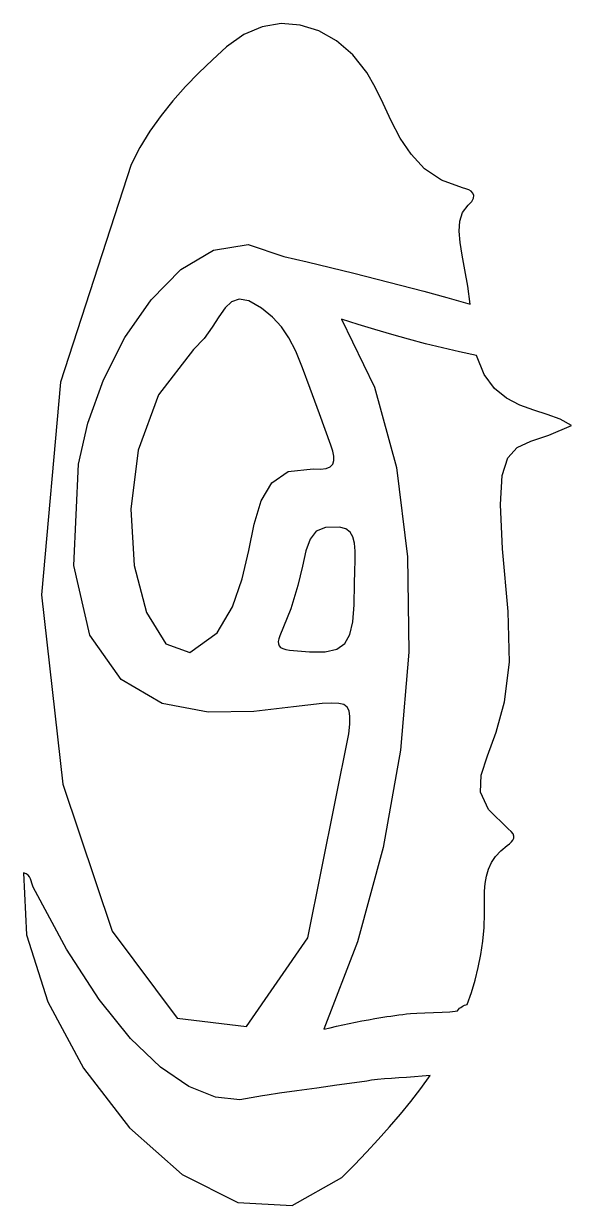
# Model space of a CAD drawing. Header units: millimetres. Extents: x -75.6 to -24.8, y -105.5 to -55.4.
# Drawn here: x -72.059 to -70.511, y -86.764 to -83.424 of the extents above; entities that cross this region are included whole.
import ezdxf

# ---------------------------------------------------------------- set-up
doc = ezdxf.new("R2010")
doc.units = ezdxf.units.MM
doc.header["$MEASUREMENT"] = 0
doc.layers.add('Layer 1', color=7, linetype='Continuous')

msp = doc.modelspace()

# ---------------------------------------------------------------- linework, layer by layer
at = {"layer": 'Layer 1'}
for points, knots in [([(-71.7554, -83.822), (-71.7554, -83.822), (-71.7303, -83.7737), (-71.7303, -83.7737), (-71.7303, -83.7737), (-71.7303, -83.7737), (-71.702, -83.7277), (-71.702, -83.7277), (-71.702, -83.7277), (-71.702, -83.7277), (-71.6708, -83.6839), (-71.6708, -83.6839), (-71.6708, -83.6839), (-71.6708, -83.6839), (-71.6372, -83.642), (-71.6372, -83.642), (-71.6372, -83.642), (-71.6372, -83.642), (-71.6015, -83.6019), (-71.6015, -83.6019), (-71.6015, -83.6019), (-71.6015, -83.6019), (-71.5641, -83.5632), (-71.5641, -83.5632), (-71.5641, -83.5632), (-71.5641, -83.5632), (-71.5255, -83.526), (-71.5255, -83.526), (-71.5255, -83.526), (-71.5255, -83.526), (-71.4861, -83.4898), (-71.4861, -83.4898), (-71.4861, -83.4898), (-71.4861, -83.4898), (-71.4369, -83.4544), (-71.4369, -83.4544), (-71.4369, -83.4544), (-71.4369, -83.4544), (-71.3848, -83.4326), (-71.3848, -83.4326), (-71.3848, -83.4326), (-71.3848, -83.4326), (-71.3311, -83.4239), (-71.3311, -83.4239), (-71.3311, -83.4239), (-71.3311, -83.4239), (-71.2772, -83.428), (-71.2772, -83.428), (-71.2772, -83.428), (-71.2772, -83.428), (-71.2246, -83.4442), (-71.2246, -83.4442), (-71.2246, -83.4442), (-71.2246, -83.4442), (-71.1747, -83.4723), (-71.1747, -83.4723), (-71.1747, -83.4723), (-71.1747, -83.4723), (-71.1289, -83.5117), (-71.1289, -83.5117), (-71.1289, -83.5117), (-71.1289, -83.5117), (-71.0886, -83.562), (-71.0886, -83.562), (-71.0886, -83.562), (-71.0886, -83.562), (-71.065, -83.6032), (-71.065, -83.6032), (-71.065, -83.6032), (-71.065, -83.6032), (-71.0431, -83.6496), (-71.0431, -83.6496), (-71.0431, -83.6496), (-71.0431, -83.6496), (-71.0204, -83.6985), (-71.0204, -83.6985), (-71.0204, -83.6985), (-71.0204, -83.6985), (-70.9948, -83.7473), (-70.9948, -83.7473), (-70.9948, -83.7473), (-70.9948, -83.7473), (-70.9641, -83.7933), (-70.9641, -83.7933), (-70.9641, -83.7933), (-70.9641, -83.7933), (-70.926, -83.8339), (-70.926, -83.8339), (-70.926, -83.8339), (-70.926, -83.8339), (-70.8782, -83.8663), (-70.8782, -83.8663), (-70.8782, -83.8663), (-70.8782, -83.8663), (-70.8184, -83.888), (-70.8184, -83.888), (-70.8184, -83.888), (-70.8184, -83.888), (-70.8095, -83.8904), (-70.8095, -83.8904), (-70.8095, -83.8904), (-70.8095, -83.8904), (-70.8011, -83.8937), (-70.8011, -83.8937), (-70.8011, -83.8937), (-70.8011, -83.8937), (-70.7941, -83.8978), (-70.7941, -83.8978), (-70.7941, -83.8978), (-70.7941, -83.8978), (-70.789, -83.903), (-70.789, -83.903), (-70.789, -83.903), (-70.789, -83.903), (-70.7865, -83.9094), (-70.7865, -83.9094), (-70.7865, -83.9094), (-70.7865, -83.9094), (-70.7875, -83.9171), (-70.7875, -83.9171), (-70.7875, -83.9171), (-70.7875, -83.9171), (-70.7924, -83.9263), (-70.7924, -83.9263), (-70.7924, -83.9263), (-70.7924, -83.9263), (-70.8021, -83.9371), (-70.8021, -83.9371), (-70.8021, -83.9371), (-70.8021, -83.9371), (-70.8181, -83.9578), (-70.8181, -83.9578), (-70.8181, -83.9578), (-70.8181, -83.9578), (-70.8263, -83.9821), (-70.8263, -83.9821), (-70.8263, -83.9821), (-70.8263, -83.9821), (-70.8283, -84.0102), (-70.8283, -84.0102), (-70.8283, -84.0102), (-70.8283, -84.0102), (-70.8255, -84.0423), (-70.8255, -84.0423), (-70.8255, -84.0423), (-70.8255, -84.0423), (-70.8195, -84.0787), (-70.8195, -84.0787), (-70.8195, -84.0787), (-70.8195, -84.0787), (-70.8118, -84.1197), (-70.8118, -84.1197), (-70.8118, -84.1197), (-70.8118, -84.1197), (-70.8039, -84.1655), (-70.8039, -84.1655), (-70.8039, -84.1655), (-70.8039, -84.1655), (-70.7971, -84.2164), (-70.7971, -84.2164), (-70.7971, -84.2164), (-70.7971, -84.2164), (-70.8626, -84.1981), (-70.8626, -84.1981), (-70.8626, -84.1981), (-70.8626, -84.1981), (-70.9281, -84.1802), (-70.9281, -84.1802), (-70.9281, -84.1802), (-70.9281, -84.1802), (-70.9938, -84.1628), (-70.9938, -84.1628), (-70.9938, -84.1628), (-70.9938, -84.1628), (-71.0595, -84.1458), (-71.0595, -84.1458), (-71.0595, -84.1458), (-71.0595, -84.1458), (-71.1254, -84.1292), (-71.1254, -84.1292), (-71.1254, -84.1292), (-71.1254, -84.1292), (-71.1914, -84.113), (-71.1914, -84.113), (-71.1914, -84.113), (-71.1914, -84.113), (-71.2574, -84.0972), (-71.2574, -84.0972), (-71.2574, -84.0972), (-71.2574, -84.0972), (-71.3236, -84.0817), (-71.3236, -84.0817), (-71.3236, -84.0817), (-71.3236, -84.0817), (-71.4242, -84.0486), (-71.4242, -84.0486), (-71.4242, -84.0486), (-71.4242, -84.0486), (-71.5221, -84.0641), (-71.5221, -84.0641), (-71.5221, -84.0641), (-71.5221, -84.0641), (-71.6146, -84.1191), (-71.6146, -84.1191), (-71.6146, -84.1191), (-71.6146, -84.1191), (-71.6991, -84.2045), (-71.6991, -84.2045), (-71.6991, -84.2045), (-71.6991, -84.2045), (-71.773, -84.3113), (-71.773, -84.3113), (-71.773, -84.3113), (-71.773, -84.3113), (-71.8335, -84.4304), (-71.8335, -84.4304), (-71.8335, -84.4304), (-71.8335, -84.4304), (-71.878, -84.5528), (-71.878, -84.5528), (-71.878, -84.5528), (-71.878, -84.5528), (-71.9038, -84.6694), (-71.9038, -84.6694), (-71.9038, -84.6694), (-71.9038, -84.6694), (-71.9171, -84.9551), (-71.9171, -84.9551), (-71.9171, -84.9551), (-71.9171, -84.9551), (-71.8721, -85.1527), (-71.8721, -85.1527), (-71.8721, -85.1527), (-71.8721, -85.1527), (-71.7839, -85.2776), (-71.7839, -85.2776), (-71.7839, -85.2776), (-71.7839, -85.2776), (-71.6673, -85.345), (-71.6673, -85.345), (-71.6673, -85.345), (-71.6673, -85.345), (-71.5373, -85.3702), (-71.5373, -85.3702), (-71.5373, -85.3702), (-71.5373, -85.3702), (-71.4086, -85.3684), (-71.4086, -85.3684), (-71.4086, -85.3684), (-71.4086, -85.3684), (-71.2962, -85.3549), (-71.2962, -85.3549), (-71.2962, -85.3549), (-71.2962, -85.3549), (-71.215, -85.345), (-71.215, -85.345), (-71.215, -85.345), (-71.215, -85.345), (-71.1885, -85.3442), (-71.1885, -85.3442), (-71.1885, -85.3442), (-71.1885, -85.3442), (-71.1684, -85.3452), (-71.1684, -85.3452), (-71.1684, -85.3452), (-71.1684, -85.3452), (-71.1539, -85.3487), (-71.1539, -85.3487), (-71.1539, -85.3487), (-71.1539, -85.3487), (-71.1443, -85.3556), (-71.1443, -85.3556), (-71.1443, -85.3556), (-71.1443, -85.3556), (-71.1388, -85.3665), (-71.1388, -85.3665), (-71.1388, -85.3665), (-71.1388, -85.3665), (-71.1366, -85.3822), (-71.1366, -85.3822), (-71.1366, -85.3822), (-71.1366, -85.3822), (-71.1372, -85.4035), (-71.1372, -85.4035), (-71.1372, -85.4035), (-71.1372, -85.4035), (-71.1396, -85.431), (-71.1396, -85.431), (-71.1396, -85.431), (-71.1396, -85.431), (-71.2561, -86.0077), (-71.2561, -86.0077), (-71.2561, -86.0077), (-71.2561, -86.0077), (-71.4292, -86.2583), (-71.4292, -86.2583), (-71.4292, -86.2583), (-71.4292, -86.2583), (-71.6248, -86.2348), (-71.6248, -86.2348), (-71.6248, -86.2348), (-71.6248, -86.2348), (-71.8092, -85.9891), (-71.8092, -85.9891), (-71.8092, -85.9891), (-71.8092, -85.9891), (-71.9483, -85.5731), (-71.9483, -85.5731), (-71.9483, -85.5731), (-71.9483, -85.5731), (-72.0084, -85.0386), (-72.0084, -85.0386), (-72.0084, -85.0386), (-72.0084, -85.0386), (-71.9554, -84.4376), (-71.9554, -84.4376), (-71.9554, -84.4376), (-71.9554, -84.4376), (-71.7554, -83.822), (-71.7554, -83.822), (-71.7554, -83.822), (-71.7554, -83.822), (-71.7554, -83.822), (-71.7554, -83.822)], [0, 0, 0, 0, 0.012195, 0.012195, 0.012195, 0.012195, 0.02439, 0.02439, 0.02439, 0.02439, 0.036585, 0.036585, 0.036585, 0.036585, 0.04878, 0.04878, 0.04878, 0.04878, 0.060976, 0.060976, 0.060976, 0.060976, 0.073171, 0.073171, 0.073171, 0.073171, 0.085366, 0.085366, 0.085366, 0.085366, 0.097561, 0.097561, 0.097561, 0.097561, 0.109756, 0.109756, 0.109756, 0.109756, 0.121951, 0.121951, 0.121951, 0.121951, 0.134146, 0.134146, 0.134146, 0.134146, 0.146341, 0.146341, 0.146341, 0.146341, 0.158537, 0.158537, 0.158537, 0.158537, 0.170732, 0.170732, 0.170732, 0.170732, 0.182927, 0.182927, 0.182927, 0.182927, 0.195122, 0.195122, 0.195122, 0.195122, 0.207317, 0.207317, 0.207317, 0.207317, 0.219512, 0.219512, 0.219512, 0.219512, 0.231707, 0.231707, 0.231707, 0.231707, 0.243902, 0.243902, 0.243902, 0.243902, 0.256098, 0.256098, 0.256098, 0.256098, 0.268293, 0.268293, 0.268293, 0.268293, 0.280488, 0.280488, 0.280488, 0.280488, 0.292683, 0.292683, 0.292683, 0.292683, 0.304878, 0.304878, 0.304878, 0.304878, 0.317073, 0.317073, 0.317073, 0.317073, 0.329268, 0.329268, 0.329268, 0.329268, 0.341463, 0.341463, 0.341463, 0.341463, 0.353659, 0.353659, 0.353659, 0.353659, 0.365854, 0.365854, 0.365854, 0.365854, 0.378049, 0.378049, 0.378049, 0.378049, 0.390244, 0.390244, 0.390244, 0.390244, 0.402439, 0.402439, 0.402439, 0.402439, 0.414634, 0.414634, 0.414634, 0.414634, 0.426829, 0.426829, 0.426829, 0.426829, 0.439024, 0.439024, 0.439024, 0.439024, 0.45122, 0.45122, 0.45122, 0.45122, 0.463415, 0.463415, 0.463415, 0.463415, 0.47561, 0.47561, 0.47561, 0.47561, 0.487805, 0.487805, 0.487805, 0.487805, 0.5, 0.5, 0.5, 0.5, 0.512195, 0.512195, 0.512195, 0.512195, 0.52439, 0.52439, 0.52439, 0.52439, 0.536585, 0.536585, 0.536585, 0.536585, 0.54878, 0.54878, 0.54878, 0.54878, 0.560976, 0.560976, 0.560976, 0.560976, 0.573171, 0.573171, 0.573171, 0.573171, 0.585366, 0.585366, 0.585366, 0.585366, 0.597561, 0.597561, 0.597561, 0.597561, 0.609756, 0.609756, 0.609756, 0.609756, 0.621951, 0.621951, 0.621951, 0.621951, 0.634146, 0.634146, 0.634146, 0.634146, 0.646341, 0.646341, 0.646341, 0.646341, 0.658537, 0.658537, 0.658537, 0.658537, 0.670732, 0.670732, 0.670732, 0.670732, 0.682927, 0.682927, 0.682927, 0.682927, 0.695122, 0.695122, 0.695122, 0.695122, 0.707317, 0.707317, 0.707317, 0.707317, 0.719512, 0.719512, 0.719512, 0.719512, 0.731707, 0.731707, 0.731707, 0.731707, 0.743902, 0.743902, 0.743902, 0.743902, 0.756098, 0.756098, 0.756098, 0.756098, 0.768293, 0.768293, 0.768293, 0.768293, 0.780488, 0.780488, 0.780488, 0.780488, 0.792683, 0.792683, 0.792683, 0.792683, 0.804878, 0.804878, 0.804878, 0.804878, 0.817073, 0.817073, 0.817073, 0.817073, 0.829268, 0.829268, 0.829268, 0.829268, 0.841463, 0.841463, 0.841463, 0.841463, 0.853659, 0.853659, 0.853659, 0.853659, 0.865854, 0.865854, 0.865854, 0.865854, 0.878049, 0.878049, 0.878049, 0.878049, 0.890244, 0.890244, 0.890244, 0.890244, 0.902439, 0.902439, 0.902439, 0.902439, 0.914634, 0.914634, 0.914634, 0.914634, 0.926829, 0.926829, 0.926829, 0.926829, 0.939024, 0.939024, 0.939024, 0.939024, 0.95122, 0.95122, 0.95122, 0.95122, 0.963415, 0.963415, 0.963415, 0.963415, 0.97561, 0.97561, 0.97561, 0.97561, 1, 1, 1, 1]), ([(-71.5123, -85.1459), (-71.5123, -85.1459), (-71.589, -85.2017), (-71.589, -85.2017), (-71.589, -85.2017), (-71.589, -85.2017), (-71.6574, -85.1764), (-71.6574, -85.1764), (-71.6574, -85.1764), (-71.6574, -85.1764), (-71.7118, -85.0882), (-71.7118, -85.0882), (-71.7118, -85.0882), (-71.7118, -85.0882), (-71.7466, -84.9554), (-71.7466, -84.9554), (-71.7466, -84.9554), (-71.7466, -84.9554), (-71.7564, -84.7964), (-71.7564, -84.7964), (-71.7564, -84.7964), (-71.7564, -84.7964), (-71.7354, -84.6295), (-71.7354, -84.6295), (-71.7354, -84.6295), (-71.7354, -84.6295), (-71.6781, -84.4728), (-71.6781, -84.4728), (-71.6781, -84.4728), (-71.6781, -84.4728), (-71.5788, -84.3447), (-71.5788, -84.3447), (-71.5788, -84.3447), (-71.5788, -84.3447), (-71.5492, -84.3138), (-71.5492, -84.3138), (-71.5492, -84.3138), (-71.5492, -84.3138), (-71.5262, -84.2821), (-71.5262, -84.2821), (-71.5262, -84.2821), (-71.5262, -84.2821), (-71.5072, -84.2524), (-71.5072, -84.2524), (-71.5072, -84.2524), (-71.5072, -84.2524), (-71.4897, -84.2274), (-71.4897, -84.2274), (-71.4897, -84.2274), (-71.4897, -84.2274), (-71.4715, -84.2098), (-71.4715, -84.2098), (-71.4715, -84.2098), (-71.4715, -84.2098), (-71.4499, -84.2022), (-71.4499, -84.2022), (-71.4499, -84.2022), (-71.4499, -84.2022), (-71.4225, -84.2075), (-71.4225, -84.2075), (-71.4225, -84.2075), (-71.4225, -84.2075), (-71.3868, -84.2283), (-71.3868, -84.2283), (-71.3868, -84.2283), (-71.3868, -84.2283), (-71.3557, -84.2537), (-71.3557, -84.2537), (-71.3557, -84.2537), (-71.3557, -84.2537), (-71.3305, -84.2807), (-71.3305, -84.2807), (-71.3305, -84.2807), (-71.3305, -84.2807), (-71.3093, -84.312), (-71.3093, -84.312), (-71.3093, -84.312), (-71.3093, -84.312), (-71.29, -84.3497), (-71.29, -84.3497), (-71.29, -84.3497), (-71.29, -84.3497), (-71.2706, -84.3965), (-71.2706, -84.3965), (-71.2706, -84.3965), (-71.2706, -84.3965), (-71.2489, -84.4547), (-71.2489, -84.4547), (-71.2489, -84.4547), (-71.2489, -84.4547), (-71.223, -84.5267), (-71.223, -84.5267), (-71.223, -84.5267), (-71.223, -84.5267), (-71.1909, -84.615), (-71.1909, -84.615), (-71.1909, -84.615), (-71.1909, -84.615), (-71.1852, -84.6321), (-71.1852, -84.6321), (-71.1852, -84.6321), (-71.1852, -84.6321), (-71.1821, -84.6468), (-71.1821, -84.6468), (-71.1821, -84.6468), (-71.1821, -84.6468), (-71.182, -84.659), (-71.182, -84.659), (-71.182, -84.659), (-71.182, -84.659), (-71.1852, -84.6688), (-71.1852, -84.6688), (-71.1852, -84.6688), (-71.1852, -84.6688), (-71.1923, -84.6762), (-71.1923, -84.6762), (-71.1923, -84.6762), (-71.1923, -84.6762), (-71.2036, -84.6809), (-71.2036, -84.6809), (-71.2036, -84.6809), (-71.2036, -84.6809), (-71.2197, -84.6831), (-71.2197, -84.6831), (-71.2197, -84.6831), (-71.2197, -84.6831), (-71.2408, -84.6826), (-71.2408, -84.6826), (-71.2408, -84.6826), (-71.2408, -84.6826), (-71.3112, -84.6901), (-71.3112, -84.6901), (-71.3112, -84.6901), (-71.3112, -84.6901), (-71.358, -84.7218), (-71.358, -84.7218), (-71.358, -84.7218), (-71.358, -84.7218), (-71.3878, -84.7728), (-71.3878, -84.7728), (-71.3878, -84.7728), (-71.3878, -84.7728), (-71.4072, -84.8383), (-71.4072, -84.8383), (-71.4072, -84.8383), (-71.4072, -84.8383), (-71.4228, -84.9133), (-71.4228, -84.9133), (-71.4228, -84.9133), (-71.4228, -84.9133), (-71.4412, -84.9928), (-71.4412, -84.9928), (-71.4412, -84.9928), (-71.4412, -84.9928), (-71.4688, -85.072), (-71.4688, -85.072), (-71.4688, -85.072), (-71.4688, -85.072), (-71.5123, -85.1459), (-71.5123, -85.1459), (-71.5123, -85.1459), (-71.5123, -85.1459), (-71.5123, -85.1459), (-71.5123, -85.1459)], [0, 0, 0, 0, 0.02381, 0.02381, 0.02381, 0.02381, 0.047619, 0.047619, 0.047619, 0.047619, 0.071429, 0.071429, 0.071429, 0.071429, 0.095238, 0.095238, 0.095238, 0.095238, 0.119048, 0.119048, 0.119048, 0.119048, 0.142857, 0.142857, 0.142857, 0.142857, 0.166667, 0.166667, 0.166667, 0.166667, 0.190476, 0.190476, 0.190476, 0.190476, 0.214286, 0.214286, 0.214286, 0.214286, 0.238095, 0.238095, 0.238095, 0.238095, 0.261905, 0.261905, 0.261905, 0.261905, 0.285714, 0.285714, 0.285714, 0.285714, 0.309524, 0.309524, 0.309524, 0.309524, 0.333333, 0.333333, 0.333333, 0.333333, 0.357143, 0.357143, 0.357143, 0.357143, 0.380952, 0.380952, 0.380952, 0.380952, 0.404762, 0.404762, 0.404762, 0.404762, 0.428571, 0.428571, 0.428571, 0.428571, 0.452381, 0.452381, 0.452381, 0.452381, 0.47619, 0.47619, 0.47619, 0.47619, 0.5, 0.5, 0.5, 0.5, 0.52381, 0.52381, 0.52381, 0.52381, 0.547619, 0.547619, 0.547619, 0.547619, 0.571429, 0.571429, 0.571429, 0.571429, 0.595238, 0.595238, 0.595238, 0.595238, 0.619048, 0.619048, 0.619048, 0.619048, 0.642857, 0.642857, 0.642857, 0.642857, 0.666667, 0.666667, 0.666667, 0.666667, 0.690476, 0.690476, 0.690476, 0.690476, 0.714286, 0.714286, 0.714286, 0.714286, 0.738095, 0.738095, 0.738095, 0.738095, 0.761905, 0.761905, 0.761905, 0.761905, 0.785714, 0.785714, 0.785714, 0.785714, 0.809524, 0.809524, 0.809524, 0.809524, 0.833333, 0.833333, 0.833333, 0.833333, 0.857143, 0.857143, 0.857143, 0.857143, 0.880952, 0.880952, 0.880952, 0.880952, 0.904762, 0.904762, 0.904762, 0.904762, 0.928571, 0.928571, 0.928571, 0.928571, 0.952381, 0.952381, 0.952381, 0.952381, 1, 1, 1, 1]), ([(-70.6897, -85.0853), (-70.6897, -85.0853), (-70.6855, -85.2287), (-70.6855, -85.2287), (-70.6855, -85.2287), (-70.6855, -85.2287), (-70.6995, -85.3403), (-70.6995, -85.3403), (-70.6995, -85.3403), (-70.6995, -85.3403), (-70.7232, -85.4265), (-70.7232, -85.4265), (-70.7232, -85.4265), (-70.7232, -85.4265), (-70.7481, -85.4937), (-70.7481, -85.4937), (-70.7481, -85.4937), (-70.7481, -85.4937), (-70.7657, -85.5482), (-70.7657, -85.5482), (-70.7657, -85.5482), (-70.7657, -85.5482), (-70.7674, -85.5964), (-70.7674, -85.5964), (-70.7674, -85.5964), (-70.7674, -85.5964), (-70.7447, -85.6446), (-70.7447, -85.6446), (-70.7447, -85.6446), (-70.7447, -85.6446), (-70.6891, -85.6993), (-70.6891, -85.6993), (-70.6891, -85.6993), (-70.6891, -85.6993), (-70.6806, -85.7071), (-70.6806, -85.7071), (-70.6806, -85.7071), (-70.6806, -85.7071), (-70.6755, -85.7141), (-70.6755, -85.7141), (-70.6755, -85.7141), (-70.6755, -85.7141), (-70.6732, -85.7204), (-70.6732, -85.7204), (-70.6732, -85.7204), (-70.6732, -85.7204), (-70.6734, -85.7262), (-70.6734, -85.7262), (-70.6734, -85.7262), (-70.6734, -85.7262), (-70.6759, -85.7316), (-70.6759, -85.7316), (-70.6759, -85.7316), (-70.6759, -85.7316), (-70.6801, -85.7367), (-70.6801, -85.7367), (-70.6801, -85.7367), (-70.6801, -85.7367), (-70.6857, -85.7417), (-70.6857, -85.7417), (-70.6857, -85.7417), (-70.6857, -85.7417), (-70.6923, -85.7467), (-70.6923, -85.7467), (-70.6923, -85.7467), (-70.6923, -85.7467), (-70.7103, -85.7615), (-70.7103, -85.7615), (-70.7103, -85.7615), (-70.7103, -85.7615), (-70.7249, -85.7777), (-70.7249, -85.7777), (-70.7249, -85.7777), (-70.7249, -85.7777), (-70.7363, -85.7953), (-70.7363, -85.7953), (-70.7363, -85.7953), (-70.7363, -85.7953), (-70.7447, -85.8141), (-70.7447, -85.8141), (-70.7447, -85.8141), (-70.7447, -85.8141), (-70.7507, -85.8339), (-70.7507, -85.8339), (-70.7507, -85.8339), (-70.7507, -85.8339), (-70.7543, -85.8546), (-70.7543, -85.8546), (-70.7543, -85.8546), (-70.7543, -85.8546), (-70.7561, -85.8761), (-70.7561, -85.8761), (-70.7561, -85.8761), (-70.7561, -85.8761), (-70.7561, -85.8982), (-70.7561, -85.8982), (-70.7561, -85.8982), (-70.7561, -85.8982), (-70.756, -85.9391), (-70.756, -85.9391), (-70.756, -85.9391), (-70.756, -85.9391), (-70.7577, -85.9788), (-70.7577, -85.9788), (-70.7577, -85.9788), (-70.7577, -85.9788), (-70.7613, -86.0174), (-70.7613, -86.0174), (-70.7613, -86.0174), (-70.7613, -86.0174), (-70.7667, -86.0549), (-70.7667, -86.0549), (-70.7667, -86.0549), (-70.7667, -86.0549), (-70.7739, -86.0915), (-70.7739, -86.0915), (-70.7739, -86.0915), (-70.7739, -86.0915), (-70.7827, -86.1272), (-70.7827, -86.1272), (-70.7827, -86.1272), (-70.7827, -86.1272), (-70.793, -86.162), (-70.793, -86.162), (-70.793, -86.162), (-70.793, -86.162), (-70.8049, -86.1961), (-70.8049, -86.1961), (-70.8049, -86.1961), (-70.8049, -86.1961), (-70.8087, -86.1971), (-70.8087, -86.1971), (-70.8087, -86.1971), (-70.8087, -86.1971), (-70.8125, -86.1983), (-70.8125, -86.1983), (-70.8125, -86.1983), (-70.8125, -86.1983), (-70.8163, -86.1999), (-70.8163, -86.1999), (-70.8163, -86.1999), (-70.8163, -86.1999), (-70.8199, -86.2019), (-70.8199, -86.2019), (-70.8199, -86.2019), (-70.8199, -86.2019), (-70.8233, -86.2042), (-70.8233, -86.2042), (-70.8233, -86.2042), (-70.8233, -86.2042), (-70.8267, -86.2069), (-70.8267, -86.2069), (-70.8267, -86.2069), (-70.8267, -86.2069), (-70.8299, -86.2101), (-70.8299, -86.2101), (-70.8299, -86.2101), (-70.8299, -86.2101), (-70.8328, -86.2137), (-70.8328, -86.2137), (-70.8328, -86.2137), (-70.8328, -86.2137), (-70.8393, -86.2153), (-70.8393, -86.2153), (-70.8393, -86.2153), (-70.8393, -86.2153), (-70.8545, -86.2167), (-70.8545, -86.2167), (-70.8545, -86.2167), (-70.8545, -86.2167), (-70.8757, -86.2179), (-70.8757, -86.2179), (-70.8757, -86.2179), (-70.8757, -86.2179), (-70.9002, -86.219), (-70.9002, -86.219), (-70.9002, -86.219), (-70.9002, -86.219), (-70.9252, -86.22), (-70.9252, -86.22), (-70.9252, -86.22), (-70.9252, -86.22), (-70.948, -86.2209), (-70.948, -86.2209), (-70.948, -86.2209), (-70.948, -86.2209), (-70.966, -86.2217), (-70.966, -86.2217), (-70.966, -86.2217), (-70.966, -86.2217), (-70.9764, -86.2225), (-70.9764, -86.2225), (-70.9764, -86.2225), (-70.9764, -86.2225), (-70.9877, -86.224), (-70.9877, -86.224), (-70.9877, -86.224), (-70.9877, -86.224), (-70.999, -86.2255), (-70.999, -86.2255), (-70.999, -86.2255), (-70.999, -86.2255), (-71.0102, -86.2271), (-71.0102, -86.2271), (-71.0102, -86.2271), (-71.0102, -86.2271), (-71.0215, -86.2288), (-71.0215, -86.2288), (-71.0215, -86.2288), (-71.0215, -86.2288), (-71.0327, -86.2305), (-71.0327, -86.2305), (-71.0327, -86.2305), (-71.0327, -86.2305), (-71.044, -86.2323), (-71.044, -86.2323), (-71.044, -86.2323), (-71.044, -86.2323), (-71.0552, -86.2341), (-71.0552, -86.2341), (-71.0552, -86.2341), (-71.0552, -86.2341), (-71.0664, -86.236), (-71.0664, -86.236), (-71.0664, -86.236), (-71.0664, -86.236), (-71.0846, -86.2392), (-71.0846, -86.2392), (-71.0846, -86.2392), (-71.0846, -86.2392), (-71.1027, -86.2426), (-71.1027, -86.2426), (-71.1027, -86.2426), (-71.1027, -86.2426), (-71.1208, -86.2462), (-71.1208, -86.2462), (-71.1208, -86.2462), (-71.1208, -86.2462), (-71.1388, -86.2499), (-71.1388, -86.2499), (-71.1388, -86.2499), (-71.1388, -86.2499), (-71.1568, -86.2538), (-71.1568, -86.2538), (-71.1568, -86.2538), (-71.1568, -86.2538), (-71.1748, -86.2578), (-71.1748, -86.2578), (-71.1748, -86.2578), (-71.1748, -86.2578), (-71.1927, -86.2619), (-71.1927, -86.2619), (-71.1927, -86.2619), (-71.1927, -86.2619), (-71.2106, -86.2662), (-71.2106, -86.2662), (-71.2106, -86.2662), (-71.2106, -86.2662), (-71.1152, -86.019), (-71.1152, -86.019), (-71.1152, -86.019), (-71.1152, -86.019), (-71.0424, -85.7529), (-71.0424, -85.7529), (-71.0424, -85.7529), (-71.0424, -85.7529), (-70.9936, -85.4769), (-70.9936, -85.4769), (-70.9936, -85.4769), (-70.9936, -85.4769), (-70.9702, -85.1999), (-70.9702, -85.1999), (-70.9702, -85.1999), (-70.9702, -85.1999), (-70.9737, -84.9307), (-70.9737, -84.9307), (-70.9737, -84.9307), (-70.9737, -84.9307), (-71.0056, -84.6782), (-71.0056, -84.6782), (-71.0056, -84.6782), (-71.0056, -84.6782), (-71.0673, -84.4513), (-71.0673, -84.4513), (-71.0673, -84.4513), (-71.0673, -84.4513), (-71.1602, -84.259), (-71.1602, -84.259), (-71.1602, -84.259), (-71.1602, -84.259), (-71.1132, -84.2742), (-71.1132, -84.2742), (-71.1132, -84.2742), (-71.1132, -84.2742), (-71.066, -84.2887), (-71.066, -84.2887), (-71.066, -84.2887), (-71.066, -84.2887), (-71.0186, -84.3026), (-71.0186, -84.3026), (-71.0186, -84.3026), (-71.0186, -84.3026), (-70.971, -84.3159), (-70.971, -84.3159), (-70.971, -84.3159), (-70.971, -84.3159), (-70.9233, -84.3285), (-70.9233, -84.3285), (-70.9233, -84.3285), (-70.9233, -84.3285), (-70.8753, -84.3405), (-70.8753, -84.3405), (-70.8753, -84.3405), (-70.8753, -84.3405), (-70.8271, -84.3517), (-70.8271, -84.3517), (-70.8271, -84.3517), (-70.8271, -84.3517), (-70.7786, -84.3623), (-70.7786, -84.3623), (-70.7786, -84.3623), (-70.7786, -84.3623), (-70.7571, -84.4157), (-70.7571, -84.4157), (-70.7571, -84.4157), (-70.7571, -84.4157), (-70.7282, -84.4547), (-70.7282, -84.4547), (-70.7282, -84.4547), (-70.7282, -84.4547), (-70.694, -84.4823), (-70.694, -84.4823), (-70.694, -84.4823), (-70.694, -84.4823), (-70.6564, -84.5019), (-70.6564, -84.5019), (-70.6564, -84.5019), (-70.6564, -84.5019), (-70.6173, -84.5163), (-70.6173, -84.5163), (-70.6173, -84.5163), (-70.6173, -84.5163), (-70.5788, -84.5287), (-70.5788, -84.5287), (-70.5788, -84.5287), (-70.5788, -84.5287), (-70.5426, -84.5422), (-70.5426, -84.5422), (-70.5426, -84.5422), (-70.5426, -84.5422), (-70.5108, -84.5598), (-70.5108, -84.5598), (-70.5108, -84.5598), (-70.5108, -84.5598), (-70.5741, -84.5869), (-70.5741, -84.5869), (-70.5741, -84.5869), (-70.5741, -84.5869), (-70.625, -84.6042), (-70.625, -84.6042), (-70.625, -84.6042), (-70.625, -84.6042), (-70.6637, -84.622), (-70.6637, -84.622), (-70.6637, -84.622), (-70.6637, -84.622), (-70.6907, -84.6508), (-70.6907, -84.6508), (-70.6907, -84.6508), (-70.6907, -84.6508), (-70.7064, -84.7012), (-70.7064, -84.7012), (-70.7064, -84.7012), (-70.7064, -84.7012), (-70.7112, -84.7834), (-70.7112, -84.7834), (-70.7112, -84.7834), (-70.7112, -84.7834), (-70.7055, -84.9079), (-70.7055, -84.9079), (-70.7055, -84.9079), (-70.7055, -84.9079), (-70.6897, -85.0853), (-70.6897, -85.0853), (-70.6897, -85.0853), (-70.6897, -85.0853), (-70.6897, -85.0853), (-70.6897, -85.0853)], [0, 0, 0, 0, 0.010204, 0.010204, 0.010204, 0.010204, 0.020408, 0.020408, 0.020408, 0.020408, 0.030612, 0.030612, 0.030612, 0.030612, 0.040816, 0.040816, 0.040816, 0.040816, 0.05102, 0.05102, 0.05102, 0.05102, 0.061224, 0.061224, 0.061224, 0.061224, 0.071429, 0.071429, 0.071429, 0.071429, 0.081633, 0.081633, 0.081633, 0.081633, 0.091837, 0.091837, 0.091837, 0.091837, 0.102041, 0.102041, 0.102041, 0.102041, 0.112245, 0.112245, 0.112245, 0.112245, 0.122449, 0.122449, 0.122449, 0.122449, 0.132653, 0.132653, 0.132653, 0.132653, 0.142857, 0.142857, 0.142857, 0.142857, 0.153061, 0.153061, 0.153061, 0.153061, 0.163265, 0.163265, 0.163265, 0.163265, 0.173469, 0.173469, 0.173469, 0.173469, 0.183673, 0.183673, 0.183673, 0.183673, 0.193878, 0.193878, 0.193878, 0.193878, 0.204082, 0.204082, 0.204082, 0.204082, 0.214286, 0.214286, 0.214286, 0.214286, 0.22449, 0.22449, 0.22449, 0.22449, 0.234694, 0.234694, 0.234694, 0.234694, 0.244898, 0.244898, 0.244898, 0.244898, 0.255102, 0.255102, 0.255102, 0.255102, 0.265306, 0.265306, 0.265306, 0.265306, 0.27551, 0.27551, 0.27551, 0.27551, 0.285714, 0.285714, 0.285714, 0.285714, 0.295918, 0.295918, 0.295918, 0.295918, 0.306122, 0.306122, 0.306122, 0.306122, 0.316327, 0.316327, 0.316327, 0.316327, 0.326531, 0.326531, 0.326531, 0.326531, 0.336735, 0.336735, 0.336735, 0.336735, 0.346939, 0.346939, 0.346939, 0.346939, 0.357143, 0.357143, 0.357143, 0.357143, 0.367347, 0.367347, 0.367347, 0.367347, 0.377551, 0.377551, 0.377551, 0.377551, 0.387755, 0.387755, 0.387755, 0.387755, 0.397959, 0.397959, 0.397959, 0.397959, 0.408163, 0.408163, 0.408163, 0.408163, 0.418367, 0.418367, 0.418367, 0.418367, 0.428571, 0.428571, 0.428571, 0.428571, 0.438776, 0.438776, 0.438776, 0.438776, 0.44898, 0.44898, 0.44898, 0.44898, 0.459184, 0.459184, 0.459184, 0.459184, 0.469388, 0.469388, 0.469388, 0.469388, 0.479592, 0.479592, 0.479592, 0.479592, 0.489796, 0.489796, 0.489796, 0.489796, 0.5, 0.5, 0.5, 0.5, 0.510204, 0.510204, 0.510204, 0.510204, 0.520408, 0.520408, 0.520408, 0.520408, 0.530612, 0.530612, 0.530612, 0.530612, 0.540816, 0.540816, 0.540816, 0.540816, 0.55102, 0.55102, 0.55102, 0.55102, 0.561224, 0.561224, 0.561224, 0.561224, 0.571429, 0.571429, 0.571429, 0.571429, 0.581633, 0.581633, 0.581633, 0.581633, 0.591837, 0.591837, 0.591837, 0.591837, 0.602041, 0.602041, 0.602041, 0.602041, 0.612245, 0.612245, 0.612245, 0.612245, 0.622449, 0.622449, 0.622449, 0.622449, 0.632653, 0.632653, 0.632653, 0.632653, 0.642857, 0.642857, 0.642857, 0.642857, 0.653061, 0.653061, 0.653061, 0.653061, 0.663265, 0.663265, 0.663265, 0.663265, 0.673469, 0.673469, 0.673469, 0.673469, 0.683673, 0.683673, 0.683673, 0.683673, 0.693878, 0.693878, 0.693878, 0.693878, 0.704082, 0.704082, 0.704082, 0.704082, 0.714286, 0.714286, 0.714286, 0.714286, 0.72449, 0.72449, 0.72449, 0.72449, 0.734694, 0.734694, 0.734694, 0.734694, 0.744898, 0.744898, 0.744898, 0.744898, 0.755102, 0.755102, 0.755102, 0.755102, 0.765306, 0.765306, 0.765306, 0.765306, 0.77551, 0.77551, 0.77551, 0.77551, 0.785714, 0.785714, 0.785714, 0.785714, 0.795918, 0.795918, 0.795918, 0.795918, 0.806122, 0.806122, 0.806122, 0.806122, 0.816327, 0.816327, 0.816327, 0.816327, 0.826531, 0.826531, 0.826531, 0.826531, 0.836735, 0.836735, 0.836735, 0.836735, 0.846939, 0.846939, 0.846939, 0.846939, 0.857143, 0.857143, 0.857143, 0.857143, 0.867347, 0.867347, 0.867347, 0.867347, 0.877551, 0.877551, 0.877551, 0.877551, 0.887755, 0.887755, 0.887755, 0.887755, 0.897959, 0.897959, 0.897959, 0.897959, 0.908163, 0.908163, 0.908163, 0.908163, 0.918367, 0.918367, 0.918367, 0.918367, 0.928571, 0.928571, 0.928571, 0.928571, 0.938776, 0.938776, 0.938776, 0.938776, 0.94898, 0.94898, 0.94898, 0.94898, 0.959184, 0.959184, 0.959184, 0.959184, 0.969388, 0.969388, 0.969388, 0.969388, 0.979592, 0.979592, 0.979592, 0.979592, 1, 1, 1, 1]), ([(-71.3345, -85.154), (-71.3345, -85.154), (-71.304, -85.0775), (-71.304, -85.0775), (-71.304, -85.0775), (-71.304, -85.0775), (-71.2843, -85.0119), (-71.2843, -85.0119), (-71.2843, -85.0119), (-71.2843, -85.0119), (-71.2713, -84.9573), (-71.2713, -84.9573), (-71.2713, -84.9573), (-71.2713, -84.9573), (-71.261, -84.9136), (-71.261, -84.9136), (-71.261, -84.9136), (-71.261, -84.9136), (-71.2494, -84.8808), (-71.2494, -84.8808), (-71.2494, -84.8808), (-71.2494, -84.8808), (-71.2325, -84.8588), (-71.2325, -84.8588), (-71.2325, -84.8588), (-71.2325, -84.8588), (-71.2061, -84.8476), (-71.2061, -84.8476), (-71.2061, -84.8476), (-71.2061, -84.8476), (-71.1664, -84.8472), (-71.1664, -84.8472), (-71.1664, -84.8472), (-71.1664, -84.8472), (-71.1487, -84.8517), (-71.1487, -84.8517), (-71.1487, -84.8517), (-71.1487, -84.8517), (-71.1364, -84.8608), (-71.1364, -84.8608), (-71.1364, -84.8608), (-71.1364, -84.8608), (-71.1285, -84.8744), (-71.1285, -84.8744), (-71.1285, -84.8744), (-71.1285, -84.8744), (-71.1242, -84.8924), (-71.1242, -84.8924), (-71.1242, -84.8924), (-71.1242, -84.8924), (-71.1224, -84.9147), (-71.1224, -84.9147), (-71.1224, -84.9147), (-71.1224, -84.9147), (-71.1223, -84.9412), (-71.1223, -84.9412), (-71.1223, -84.9412), (-71.1223, -84.9412), (-71.123, -84.9717), (-71.123, -84.9717), (-71.123, -84.9717), (-71.123, -84.9717), (-71.1234, -85.0062), (-71.1234, -85.0062), (-71.1234, -85.0062), (-71.1234, -85.0062), (-71.1237, -85.0062), (-71.1237, -85.0062), (-71.1237, -85.0062), (-71.1237, -85.0062), (-71.1245, -85.0668), (-71.1245, -85.0668), (-71.1245, -85.0668), (-71.1245, -85.0668), (-71.1283, -85.1144), (-71.1283, -85.1144), (-71.1283, -85.1144), (-71.1283, -85.1144), (-71.1367, -85.1503), (-71.1367, -85.1503), (-71.1367, -85.1503), (-71.1367, -85.1503), (-71.1514, -85.1756), (-71.1514, -85.1756), (-71.1514, -85.1756), (-71.1514, -85.1756), (-71.1742, -85.1915), (-71.1742, -85.1915), (-71.1742, -85.1915), (-71.1742, -85.1915), (-71.2067, -85.1992), (-71.2067, -85.1992), (-71.2067, -85.1992), (-71.2067, -85.1992), (-71.2508, -85.1997), (-71.2508, -85.1997), (-71.2508, -85.1997), (-71.2508, -85.1997), (-71.308, -85.1943), (-71.308, -85.1943), (-71.308, -85.1943), (-71.308, -85.1943), (-71.3182, -85.1926), (-71.3182, -85.1926), (-71.3182, -85.1926), (-71.3182, -85.1926), (-71.3264, -85.1901), (-71.3264, -85.1901), (-71.3264, -85.1901), (-71.3264, -85.1901), (-71.3326, -85.1867), (-71.3326, -85.1867), (-71.3326, -85.1867), (-71.3326, -85.1867), (-71.3368, -85.1824), (-71.3368, -85.1824), (-71.3368, -85.1824), (-71.3368, -85.1824), (-71.3391, -85.1771), (-71.3391, -85.1771), (-71.3391, -85.1771), (-71.3391, -85.1771), (-71.3395, -85.1706), (-71.3395, -85.1706), (-71.3395, -85.1706), (-71.3395, -85.1706), (-71.3379, -85.163), (-71.3379, -85.163), (-71.3379, -85.163), (-71.3379, -85.163), (-71.3345, -85.154), (-71.3345, -85.154), (-71.3345, -85.154), (-71.3345, -85.154), (-71.3345, -85.154), (-71.3345, -85.154)], [0, 0, 0, 0, 0.028571, 0.028571, 0.028571, 0.028571, 0.057143, 0.057143, 0.057143, 0.057143, 0.085714, 0.085714, 0.085714, 0.085714, 0.114286, 0.114286, 0.114286, 0.114286, 0.142857, 0.142857, 0.142857, 0.142857, 0.171429, 0.171429, 0.171429, 0.171429, 0.2, 0.2, 0.2, 0.2, 0.228571, 0.228571, 0.228571, 0.228571, 0.257143, 0.257143, 0.257143, 0.257143, 0.285714, 0.285714, 0.285714, 0.285714, 0.314286, 0.314286, 0.314286, 0.314286, 0.342857, 0.342857, 0.342857, 0.342857, 0.371429, 0.371429, 0.371429, 0.371429, 0.4, 0.4, 0.4, 0.4, 0.428571, 0.428571, 0.428571, 0.428571, 0.457143, 0.457143, 0.457143, 0.457143, 0.485714, 0.485714, 0.485714, 0.485714, 0.514286, 0.514286, 0.514286, 0.514286, 0.542857, 0.542857, 0.542857, 0.542857, 0.571429, 0.571429, 0.571429, 0.571429, 0.6, 0.6, 0.6, 0.6, 0.628571, 0.628571, 0.628571, 0.628571, 0.657143, 0.657143, 0.657143, 0.657143, 0.685714, 0.685714, 0.685714, 0.685714, 0.714286, 0.714286, 0.714286, 0.714286, 0.742857, 0.742857, 0.742857, 0.742857, 0.771429, 0.771429, 0.771429, 0.771429, 0.8, 0.8, 0.8, 0.8, 0.828571, 0.828571, 0.828571, 0.828571, 0.857143, 0.857143, 0.857143, 0.857143, 0.885714, 0.885714, 0.885714, 0.885714, 0.914286, 0.914286, 0.914286, 0.914286, 0.942857, 0.942857, 0.942857, 0.942857, 1, 1, 1, 1]), ([(-72.0592, -85.8244), (-72.0592, -85.8244), (-72.052, -85.8268), (-72.052, -85.8268), (-72.052, -85.8268), (-72.052, -85.8268), (-72.0467, -85.8305), (-72.0467, -85.8305), (-72.0467, -85.8305), (-72.0467, -85.8305), (-72.0428, -85.8353), (-72.0428, -85.8353), (-72.0428, -85.8353), (-72.0428, -85.8353), (-72.04, -85.8408), (-72.04, -85.8408), (-72.04, -85.8408), (-72.04, -85.8408), (-72.038, -85.8468), (-72.038, -85.8468), (-72.038, -85.8468), (-72.038, -85.8468), (-72.0362, -85.8529), (-72.0362, -85.8529), (-72.0362, -85.8529), (-72.0362, -85.8529), (-72.0344, -85.8589), (-72.0344, -85.8589), (-72.0344, -85.8589), (-72.0344, -85.8589), (-72.0321, -85.8645), (-72.0321, -85.8645), (-72.0321, -85.8645), (-72.0321, -85.8645), (-71.9377, -86.0399), (-71.9377, -86.0399), (-71.9377, -86.0399), (-71.9377, -86.0399), (-71.8459, -86.1817), (-71.8459, -86.1817), (-71.8459, -86.1817), (-71.8459, -86.1817), (-71.7573, -86.292), (-71.7573, -86.292), (-71.7573, -86.292), (-71.7573, -86.292), (-71.6726, -86.3733), (-71.6726, -86.3733), (-71.6726, -86.3733), (-71.6726, -86.3733), (-71.5923, -86.4278), (-71.5923, -86.4278), (-71.5923, -86.4278), (-71.5923, -86.4278), (-71.5171, -86.4579), (-71.5171, -86.4579), (-71.5171, -86.4579), (-71.5171, -86.4579), (-71.4476, -86.4659), (-71.4476, -86.4659), (-71.4476, -86.4659), (-71.4476, -86.4659), (-71.3843, -86.454), (-71.3843, -86.454), (-71.3843, -86.454), (-71.3843, -86.454), (-71.3711, -86.4521), (-71.3711, -86.4521), (-71.3711, -86.4521), (-71.3711, -86.4521), (-71.3361, -86.4472), (-71.3361, -86.4472), (-71.3361, -86.4472), (-71.3361, -86.4472), (-71.2867, -86.4402), (-71.2867, -86.4402), (-71.2867, -86.4402), (-71.2867, -86.4402), (-71.2301, -86.4323), (-71.2301, -86.4323), (-71.2301, -86.4323), (-71.2301, -86.4323), (-71.1735, -86.4243), (-71.1735, -86.4243), (-71.1735, -86.4243), (-71.1735, -86.4243), (-71.1241, -86.4173), (-71.1241, -86.4173), (-71.1241, -86.4173), (-71.1241, -86.4173), (-71.0892, -86.4124), (-71.0892, -86.4124), (-71.0892, -86.4124), (-71.0892, -86.4124), (-71.0759, -86.4105), (-71.0759, -86.4105), (-71.0759, -86.4105), (-71.0759, -86.4105), (-71.0585, -86.4084), (-71.0585, -86.4084), (-71.0585, -86.4084), (-71.0585, -86.4084), (-71.0395, -86.4067), (-71.0395, -86.4067), (-71.0395, -86.4067), (-71.0395, -86.4067), (-71.0194, -86.4053), (-71.0194, -86.4053), (-71.0194, -86.4053), (-71.0194, -86.4053), (-70.9983, -86.4039), (-70.9983, -86.4039), (-70.9983, -86.4039), (-70.9983, -86.4039), (-70.9766, -86.4025), (-70.9766, -86.4025), (-70.9766, -86.4025), (-70.9766, -86.4025), (-70.9545, -86.401), (-70.9545, -86.401), (-70.9545, -86.401), (-70.9545, -86.401), (-70.9323, -86.399), (-70.9323, -86.399), (-70.9323, -86.399), (-70.9323, -86.399), (-70.9102, -86.3967), (-70.9102, -86.3967), (-70.9102, -86.3967), (-70.9102, -86.3967), (-70.9366, -86.4337), (-70.9366, -86.4337), (-70.9366, -86.4337), (-70.9366, -86.4337), (-70.9645, -86.4702), (-70.9645, -86.4702), (-70.9645, -86.4702), (-70.9645, -86.4702), (-70.9939, -86.5064), (-70.9939, -86.5064), (-70.9939, -86.5064), (-70.9939, -86.5064), (-71.0246, -86.5423), (-71.0246, -86.5423), (-71.0246, -86.5423), (-71.0246, -86.5423), (-71.0566, -86.578), (-71.0566, -86.578), (-71.0566, -86.578), (-71.0566, -86.578), (-71.0899, -86.6136), (-71.0899, -86.6136), (-71.0899, -86.6136), (-71.0899, -86.6136), (-71.1243, -86.6492), (-71.1243, -86.6492), (-71.1243, -86.6492), (-71.1243, -86.6492), (-71.1598, -86.6849), (-71.1598, -86.6849), (-71.1598, -86.6849), (-71.1598, -86.6849), (-71.2997, -86.7639), (-71.2997, -86.7639), (-71.2997, -86.7639), (-71.2997, -86.7639), (-71.4536, -86.7554), (-71.4536, -86.7554), (-71.4536, -86.7554), (-71.4536, -86.7554), (-71.6106, -86.6766), (-71.6106, -86.6766), (-71.6106, -86.6766), (-71.6106, -86.6766), (-71.7597, -86.5445), (-71.7597, -86.5445), (-71.7597, -86.5445), (-71.7597, -86.5445), (-71.8901, -86.3761), (-71.8901, -86.3761), (-71.8901, -86.3761), (-71.8901, -86.3761), (-71.9908, -86.1886), (-71.9908, -86.1886), (-71.9908, -86.1886), (-71.9908, -86.1886), (-72.0508, -85.999), (-72.0508, -85.999), (-72.0508, -85.999), (-72.0508, -85.999), (-72.0592, -85.8244), (-72.0592, -85.8244), (-72.0592, -85.8244), (-72.0592, -85.8244), (-72.0592, -85.8244), (-72.0592, -85.8244)], [0, 0, 0, 0, 0.02, 0.02, 0.02, 0.02, 0.04, 0.04, 0.04, 0.04, 0.06, 0.06, 0.06, 0.06, 0.08, 0.08, 0.08, 0.08, 0.1, 0.1, 0.1, 0.1, 0.12, 0.12, 0.12, 0.12, 0.14, 0.14, 0.14, 0.14, 0.16, 0.16, 0.16, 0.16, 0.18, 0.18, 0.18, 0.18, 0.2, 0.2, 0.2, 0.2, 0.22, 0.22, 0.22, 0.22, 0.24, 0.24, 0.24, 0.24, 0.26, 0.26, 0.26, 0.26, 0.28, 0.28, 0.28, 0.28, 0.3, 0.3, 0.3, 0.3, 0.32, 0.32, 0.32, 0.32, 0.34, 0.34, 0.34, 0.34, 0.36, 0.36, 0.36, 0.36, 0.38, 0.38, 0.38, 0.38, 0.4, 0.4, 0.4, 0.4, 0.42, 0.42, 0.42, 0.42, 0.44, 0.44, 0.44, 0.44, 0.46, 0.46, 0.46, 0.46, 0.48, 0.48, 0.48, 0.48, 0.5, 0.5, 0.5, 0.5, 0.52, 0.52, 0.52, 0.52, 0.54, 0.54, 0.54, 0.54, 0.56, 0.56, 0.56, 0.56, 0.58, 0.58, 0.58, 0.58, 0.6, 0.6, 0.6, 0.6, 0.62, 0.62, 0.62, 0.62, 0.64, 0.64, 0.64, 0.64, 0.66, 0.66, 0.66, 0.66, 0.68, 0.68, 0.68, 0.68, 0.7, 0.7, 0.7, 0.7, 0.72, 0.72, 0.72, 0.72, 0.74, 0.74, 0.74, 0.74, 0.76, 0.76, 0.76, 0.76, 0.78, 0.78, 0.78, 0.78, 0.8, 0.8, 0.8, 0.8, 0.82, 0.82, 0.82, 0.82, 0.84, 0.84, 0.84, 0.84, 0.86, 0.86, 0.86, 0.86, 0.88, 0.88, 0.88, 0.88, 0.9, 0.9, 0.9, 0.9, 0.92, 0.92, 0.92, 0.92, 0.94, 0.94, 0.94, 0.94, 0.96, 0.96, 0.96, 0.96, 1, 1, 1, 1])]:
    msp.add_open_spline(points, degree=3, knots=knots, dxfattribs=at)

doc.saveas('drawing.dxf')
